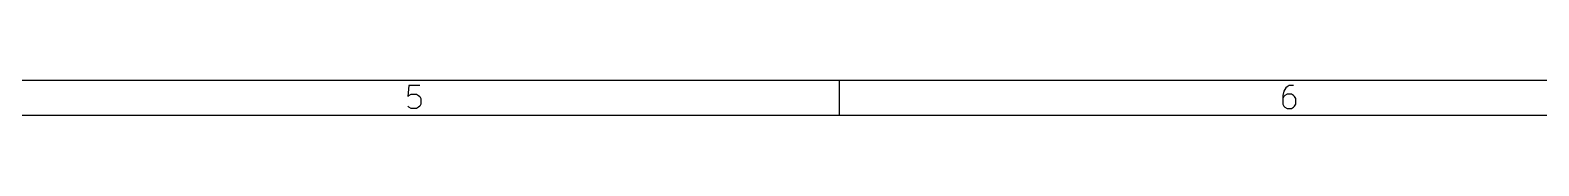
# Model space of a CAD drawing. Extents: x 10 to 416, y -287 to -10.
# Drawn here: x 213.8 to 300, y -287 to -285 of the extents above; entities that cross this region are included whole.
import ezdxf

# ---------------------------------------------------------------- set-up
doc = ezdxf.new("R2010")
doc.units = 0
doc.layers.add('BLACK', color=7, linetype='CONTINUOUS')

msp = doc.modelspace()

# ---------------------------------------------------------------- linework, layer by layer
at = {"layer": 'BLACK', "linetype": 'CONTINUOUS'}
for p, q in [((407.989, -285.0022), (12, -285.0022)), ((235.408207, -285.295804), (235.346303, -285.914852)), ((236.027255, -285.295804), (235.408207, -285.295804)), ((260, -285.0022), (260, -287.0022)), ((285.593922, -285.357709), (285.532017, -285.419614)), ((285.717731, -285.295804), (285.593922, -285.357709)), ((285.96535, -285.295804), (285.717731, -285.295804)), ((235.346303, -285.914852), (235.408207, -285.852947)), ((235.408207, -285.852947), (235.532017, -285.791042)), ((235.532017, -285.791042), (235.841541, -285.791042)), ((235.841541, -285.791042), (235.96535, -285.852947)), ((235.96535, -285.852947), (236.027255, -285.914852)), ((236.027255, -285.914852), (236.08916, -286.038661)), ((236.08916, -286.038661), (236.08916, -286.348185)), ((285.408207, -285.605328), (285.346303, -285.852947)), ((285.346303, -285.852947), (285.346303, -286.348185)), ((285.408207, -285.914852), (285.346303, -286.038661)), ((285.532017, -285.419614), (285.408207, -285.605328)), ((285.470112, -285.852947), (285.408207, -285.914852)), ((285.593922, -285.791042), (285.470112, -285.852947)), ((285.841541, -285.791042), (285.593922, -285.791042)), ((285.96535, -285.852947), (285.841541, -285.791042)), ((286.027255, -285.914852), (285.96535, -285.852947)), ((286.08916, -286.038661), (286.027255, -285.914852)), ((286.08916, -286.348185), (286.08916, -286.038661)), ((409.989, -287.0022), (10, -287.0022)), ((235.408207, -286.5339), (235.346303, -286.471995)), ((235.532017, -286.595804), (235.408207, -286.5339)), ((235.841541, -286.595804), (235.532017, -286.595804)), ((235.96535, -286.5339), (235.841541, -286.595804)), ((236.027255, -286.471995), (235.96535, -286.5339)), ((236.08916, -286.348185), (236.027255, -286.471995)), ((285.346303, -286.348185), (285.408207, -286.471995)), ((285.408207, -286.471995), (285.470112, -286.5339)), ((285.470112, -286.5339), (285.593922, -286.595804)), ((285.593922, -286.595804), (285.841541, -286.595804)), ((285.841541, -286.595804), (285.96535, -286.5339)), ((285.96535, -286.5339), (286.027255, -286.471995)), ((286.027255, -286.471995), (286.08916, -286.348185))]:
    msp.add_line(p, q, dxfattribs=at)

doc.saveas('drawing.dxf')
